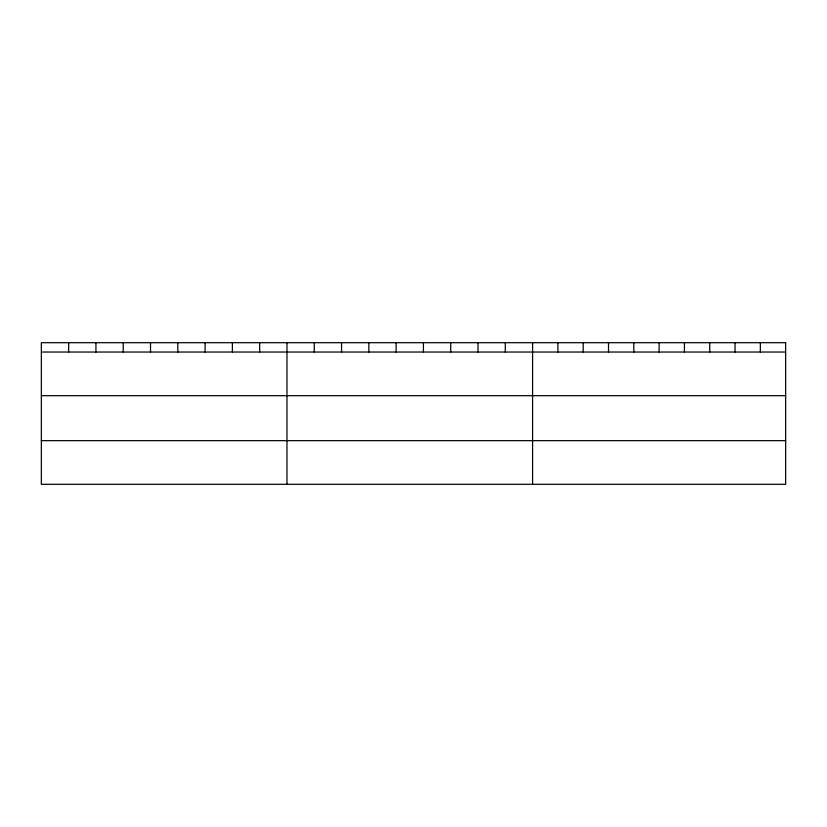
<?xml version="1.0" encoding="UTF-8"?>
<svg xmlns="http://www.w3.org/2000/svg" width="827" height="827" viewBox="0 0 827 827"><rect width="100%" height="100%" fill="white"/><g stroke="black" fill="none" stroke-linecap="round" stroke-linejoin="round"><path stroke-width="1.24" d="M41.35 352.033L785.65 352.033M41.35 395.688L785.65 395.688M41.35 440.657L785.65 440.657M760.344 342.698L760.344 352.033M735.038 342.698L735.038 352.033M709.731 342.698L709.731 352.033M684.425 342.698L684.425 352.033M659.119 342.698L659.119 352.033M633.813 342.698L633.813 352.033M608.507 342.698L608.507 352.033M583.2 342.698L583.2 352.033M557.894 342.698L557.894 352.033M532.588 342.698L532.588 484.302M505.297 342.698L505.297 352.033M478.006 342.698L478.006 352.033M450.715 342.698L450.715 352.033M423.424 342.698L423.424 352.033M396.133 342.698L396.133 352.033M368.842 342.698L368.842 352.033M341.551 342.698L341.551 352.033M314.26 342.698L314.26 352.033M286.969 342.698L286.969 484.302M259.678 342.698L259.678 352.033M232.387 342.698L232.387 352.033M205.096 342.698L205.096 352.033M177.805 342.698L177.805 352.033M150.514 342.698L150.514 352.033M123.223 342.698L123.223 352.033M95.932 342.698L95.932 352.033M68.641 342.698L68.641 352.033M785.65 342.698L41.35 342.698L41.35 484.302L785.65 484.302L785.65 342.698"/></g></svg>
